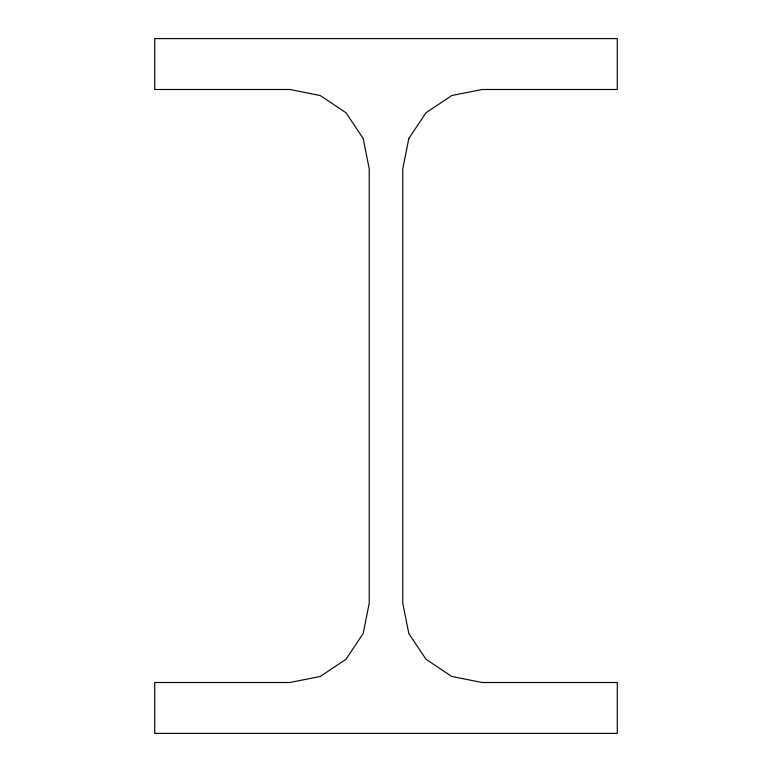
<?xml version="1.0" encoding="UTF-8"?>
<svg xmlns="http://www.w3.org/2000/svg" width="772" height="772" viewBox="0 0 772 772"><rect width="100%" height="100%" fill="white"/><g stroke="black" fill="none" stroke-linecap="round" stroke-linejoin="round"><path stroke-width="1.16" d="M408.803 138.497L402.762 168.875L402.762 603.125L408.803 633.503L426.009 659.259L451.765 676.465L482.143 682.506L617.282 682.506L617.282 733.4L154.718 733.4L154.718 682.506L289.857 682.506L320.235 676.465L345.991 659.259L363.197 633.503L369.238 603.125L369.238 168.875L363.197 138.497L345.991 112.741L320.235 95.535L289.857 89.494L154.718 89.494L154.718 38.6L617.282 38.6L617.282 89.494L482.143 89.494L451.765 95.535L426.009 112.741L408.803 138.497"/></g></svg>
